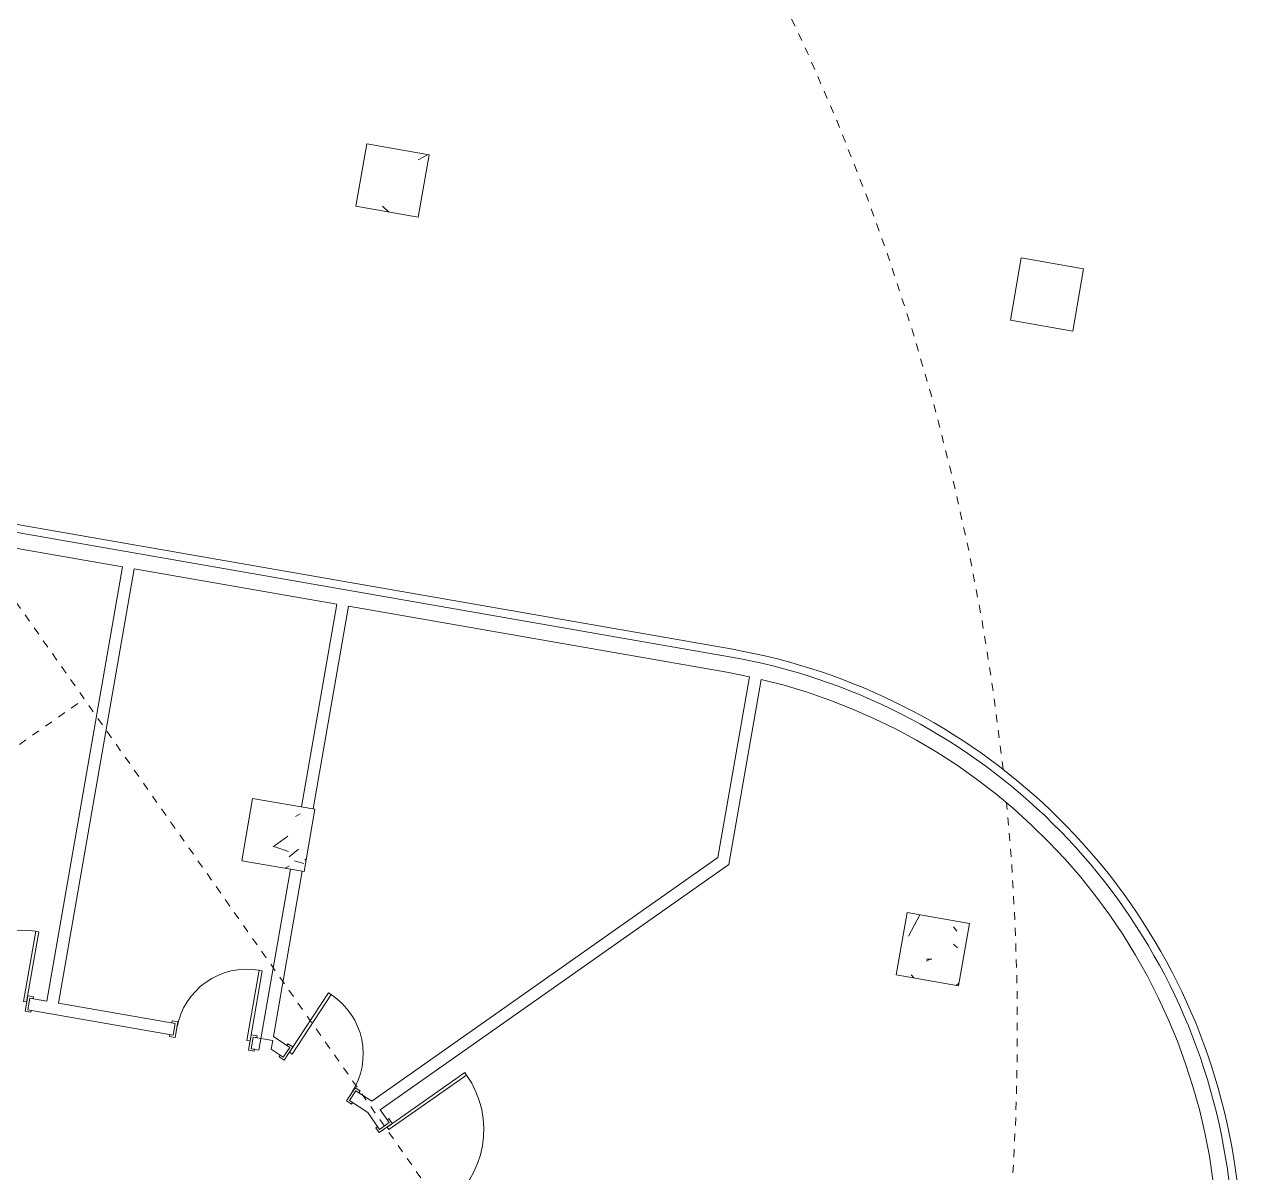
# Model space of a CAD drawing. Extents: x 274235 to 276654, y 142848 to 144425.
# Drawn here: x 276133.65 to 276149.04, y 143090.5 to 143105.01 of the extents above; entities that cross this region are included whole.
import ezdxf

# ---------------------------------------------------------------- set-up
doc = ezdxf.new("R2010")
doc.units = 0
doc.header["$LTSCALE"] = 1.5
doc.linetypes.add('ACM-G-CENTER', pattern=[50.800000000000004, 31.75, -6.350000000000001, 6.350000000000001, -6.350000000000001])
doc.linetypes.add('Hidden 1_32_', pattern=[1.3890625, 0.7937500000000002, -0.5953125])
doc.layers.get('0').update_dxf_attribs({"linetype": 'CONTINUOUS', "lineweight": 0})
for name, color, linetype, lineweight in [('_ACM-A-DETL', 7, 'CONTINUOUS', 5), ('_ACM-A-DOOR', 1, 'CONTINUOUS', 5), ('_ACM-A-GRID', 3, 'CONTINUOUS', 5), ('_ACM-A-WALL-FULL', 6, 'CONTINUOUS', 13), ('_ACM-S-STRU-CLOS', 5, 'CONTINUOUS', 5)]:
    doc.layers.add(name, color=color, linetype=linetype, lineweight=lineweight)

# ---------------------------------------------------------------- blocks, each defined once
blk = doc.blocks.new('M_Concrete-Rectangular-Column - 800 x 800mm-V28-B1_Working')
at = {"layer": '_ACM-A-DETL', "color": 250}
for p, q in [((400.0000000000002, 400.0000000000002), (-399.9999999999999, 400.0000000000002)), ((-399.9999999999999, 400.0000000000002), (-399.9999999999999, -399.9999999999999)), ((400.0000000000002, -399.9999999999999), (400.0000000000002, 400.0000000000002)), ((-399.9999999999999, -399.9999999999999), (400.0000000000002, -399.9999999999999))]:
    blk.add_line(p, q, dxfattribs=at)
blk = doc.blocks.new('M_Concrete-Rectangular-Column - 800 x 800mm-V29-B1_Working')
at = {"layer": '_ACM-S-STRU-CLOS'}
h = blk.add_hatch(dxfattribs=at)
h.set_pattern_fill('FP_17', color=256, style=0, pattern_type=2)
h.set_pattern_definition([(49.99999999999999, (-899404.1240000001, -671604.566), (3643.681986006824, -318.7812880006761), [381, -4191]), (355, (-899404.1240000001, -671604.566), (-704.8562580461121, 3821.135846227694), [304.8, -3352.8]), (100.451, (-899100.484, -671631.1309999999), (2938.852362929117, 3502.332152374178), [323.8, -3561.801]), (46.184, (-899404.1240000001, -670588.566), (5421.581919880712, -840.8554984886337), [571.5, -6286.5]), (96.636, (-898952.325, -670658.636), (4748.051319755933, 4948.551449789822), [485.7, -5342.701999999999]), (351.184, (-899404.1240000001, -670588.566), (4748.100788072627, 4948.506072045693), [457.2, -5029.2]), (21, (-898896.1240000001, -670842.566), (3032.287836333134, -2045.304476687058), [381, -4191]), (326, (-898896.1240000001, -670842.566), (1236.042244531653, 3683.761809559103), [304.8, -3352.8]), (71.45100000000001, (-898643.433, -671013.0079999999), (4268.342513760047, 1638.424823382678), [323.8, -3561.801]), (37.50000000000001, (-899404.1240000001, -671604.566), (61.77206501183639, 1691.100777463062), [167.64, -3144.52, 167.64, -6601.46]), (37.50000000000001, (-899404.1240000001, -671604.566), (61.77206501183639, 1691.100777463062), [-3479.8, -3235.96, 167.64, -3197.86]), (7.499999999999999, (-899404.1240000001, -671604.566), (1336.393250206115, 2003.61149636239), [167.64, -1772.92, 167.64, -4351.02]), (7.499999999999999, (-899404.1240000001, -671604.566), (1336.393250206115, 2003.61149636239), [-2108.2, -3068.32, 167.64, -1115.06]), (327.5, (-900536.964, -671604.566), (2711.817807077548, -114.578640950727), [167.64, -1102.36, -9220.2]), (327.5, (-900536.964, -671604.566), (2711.817807077548, -114.578640950727), [-1270, 167.64, -3794.76, -5257.8]), (327.5, (-900536.964, -671604.566), (2711.817807077548, -114.578640950727), [-5232.4, 167.64, -5090.16]), (317.5, (-901044.964, -671604.566), (2962.585592803855, 508.5334453662156), [167.64, -1483.36, 167.64, -6197.6]), (317.5, (-901044.964, -671604.566), (2962.585592803855, 508.5334453662156), [-1818.64, -2463.8, 167.64, -3566.16])])
h.paths.add_polyline_path([(400.00000000081, -399.9999999992853), (400.00000000081, 400.0000000007061), (-399.9999999991467, 400.0000000007061), (-399.9999999991467, -399.9999999992853)])
at = {"layer": '_ACM-A-DETL', "color": 250}
for p, q in [((400.0000000000002, 400.0000000000002), (-399.9999999999999, 400.0000000000002)), ((-399.9999999999999, 400.0000000000002), (-399.9999999999999, -399.9999999999999)), ((400.0000000000002, -399.9999999999999), (400.0000000000002, 400.0000000000002)), ((-399.9999999999999, -399.9999999999999), (400.0000000000002, -399.9999999999999))]:
    blk.add_line(p, q, dxfattribs=at)
blk = doc.blocks.new('M_Concrete-Rectangular-Column - 800 x 800mm-V39-B1_Working')
at = {"layer": '_ACM-S-STRU-CLOS'}
h = blk.add_hatch(dxfattribs=at)
h.set_pattern_fill('FP_24', color=256, style=0, pattern_type=2)
h.set_pattern_definition([(49.99999999999999, (-891004.1240000001, -680004.566), (3643.681986006824, -318.7812880006761), [381, -4191]), (355, (-891004.1240000001, -680004.566), (-704.8562580461121, 3821.135846227694), [304.8, -3352.8]), (100.451, (-890700.484, -680031.1309999999), (2938.852362929117, 3502.332152374178), [323.8, -3561.801]), (46.184, (-891004.1240000001, -678988.566), (5421.581919880712, -840.8554984886337), [571.5, -6286.5]), (96.636, (-890552.325, -679058.6359999999), (4748.051319755933, 4948.551449789822), [485.7, -5342.701999999999]), (351.184, (-891004.1240000001, -678988.566), (4748.100788072627, 4948.506072045693), [457.2, -5029.2]), (21, (-890496.1240000001, -679242.566), (3032.287836333134, -2045.304476687058), [381, -4191]), (326, (-890496.1240000001, -679242.566), (1236.042244531653, 3683.761809559103), [304.8, -3352.8]), (71.45100000000001, (-890243.433, -679413.0079999999), (4268.342513760047, 1638.424823382678), [323.8, -3561.801]), (37.50000000000001, (-891004.1240000001, -680004.566), (61.77206501183639, 1691.100777463062), [167.64, -3144.52, 167.64, -6601.46]), (37.50000000000001, (-891004.1240000001, -680004.566), (61.77206501183639, 1691.100777463062), [-3479.8, -3235.96, 167.64, -3197.86]), (7.499999999999999, (-891004.1240000001, -680004.566), (1336.393250206115, 2003.61149636239), [167.64, -1772.92, 167.64, -4351.02]), (7.499999999999999, (-891004.1240000001, -680004.566), (1336.393250206115, 2003.61149636239), [-2108.2, -3068.32, 167.64, -1115.06]), (327.5, (-892136.964, -680004.566), (2711.817807077548, -114.578640950727), [167.64, -1102.36, -9220.2]), (327.5, (-892136.964, -680004.566), (2711.817807077548, -114.578640950727), [-1270, 167.64, -3794.76, -5257.8]), (327.5, (-892136.964, -680004.566), (2711.817807077548, -114.578640950727), [-5232.4, 167.64, -5090.16]), (317.5, (-892644.964, -680004.566), (2962.585592803855, 508.5334453662156), [167.64, -1483.36, 167.64, -6197.6]), (317.5, (-892644.964, -680004.566), (2962.585592803855, 508.5334453662156), [-1818.64, -2463.8, 167.64, -3566.16])])
h.paths.add_polyline_path([(400.0000000009486, -399.99999999932), (400.0000000009486, 400.0000000006714), (-399.9999999990774, 400.0000000006714), (-399.9999999990774, -399.99999999932)])
at = {"layer": '_ACM-A-DETL', "color": 250}
for p, q in [((400.0000000000002, 400.0000000000002), (-399.9999999999999, 400.0000000000002)), ((-399.9999999999999, 400.0000000000002), (-399.9999999999999, -399.9999999999999)), ((400.0000000000002, -399.9999999999999), (400.0000000000002, 400.0000000000002)), ((-399.9999999999999, -399.9999999999999), (400.0000000000002, -399.9999999999999))]:
    blk.add_line(p, q, dxfattribs=at)
blk = doc.blocks.new('M_Concrete-Rectangular-Column - 800 x 800mm-V40-B1_Working')
at = {"layer": '_ACM-A-DETL', "color": 250}
for p, q in [((400.0000000000002, 400.0000000000002), (-399.9999999999999, 400.0000000000002)), ((-399.9999999999999, 400.0000000000002), (-399.9999999999999, -399.9999999999999)), ((400.0000000000002, -399.9999999999999), (400.0000000000002, 400.0000000000002)), ((-399.9999999999999, -399.9999999999999), (400.0000000000002, -399.9999999999999))]:
    blk.add_line(p, q, dxfattribs=at)
blk = doc.blocks.new('BASEMENT20250512')
at = {"layer": '_ACM-S-STRU-CLOS'}
for name, p in [('M_Concrete-Rectangular-Column - 800 x 800mm-V39-B1_Working', (891004.123838359, 680004.5655484797)), ('M_Concrete-Rectangular-Column - 800 x 800mm-V40-B1_Working', (899404.1238085813, 680004.5655484797)), ('M_Concrete-Rectangular-Column - 800 x 800mm-V28-B1_Working', (891004.123838359, 671604.5655782577)), ('M_Concrete-Rectangular-Column - 800 x 800mm-V29-B1_Working', (899404.1238085813, 671604.5655782577))]:
    blk.add_blockref(name, p, dxfattribs=at)
blk = doc.blocks.new('M_Concrete-Rectangular-Column - 800 x 800mm-V2-F5_Working')
at = {"layer": '_ACM-S-STRU-CLOS'}
h = blk.add_hatch(dxfattribs=at)
h.set_pattern_fill('FP_3', color=256, style=0, pattern_type=2)
h.set_pattern_definition([(49.99999999999999, (-891004.1240000001, -671604.566), (1457.47235942743, -127.5124112941153), [152.4, -1676.4]), (355, (-891004.1240000001, -671604.566), (-281.9423214106538, 1528.454121820989), [121.92, -1341.12]), (100.451, (-890882.668, -671615.192), (1175.54117813264, 1400.932700546505), [129.52, -1424.721]), (46.184, (-891004.1240000001, -671198.166), (2168.632479325518, -336.3419224575734), [228.6, -2514.6]), (96.636, (-890823.4040000001, -671226.194), (1899.220703450187, 1979.420801688256), [194.28, -2137.081]), (351.184, (-891004.1240000001, -671198.166), (1899.240117591927, 1979.402459470636), [182.88, -2011.68]), (21, (-890800.9240000001, -671299.766), (1212.914804469988, -818.1214889162425), [152.4, -1676.4]), (326, (-890800.9240000001, -671299.766), (494.4169517815951, 1473.504446177546), [121.92, -1341.12]), (71.45100000000001, (-890699.848, -671367.942), (1707.337131491297, 655.3696761195706), [129.52, -1424.721]), (37.50000000000001, (-891004.1240000001, -671604.566), (24.70938685064226, 676.4402371484604), [67.056, -1257.808, 67.056, -2640.584]), (37.50000000000001, (-891004.1240000001, -671604.566), (24.70938685064226, 676.4402371484604), [-1391.92, -1294.384, 67.056, -1279.144]), (7.499999999999999, (-891004.1240000001, -671604.566), (534.5577488708675, 801.4442541774883), [67.056, -709.168, 67.056, -1740.408]), (7.499999999999999, (-891004.1240000001, -671604.566), (534.5577488708675, 801.4442541774883), [-843.28, -1227.328, 67.056, -446.024]), (327.5, (-891457.26, -671604.566), (1084.727506429152, -45.83122648363428), [67.056, -440.944, 67.056, -3621.024]), (327.5, (-891457.26, -671604.566), (1084.727506429152, -45.83122648363428), [-575.056, -1517.904, 67.056, -2036.064]), (317.5, (-891660.46, -671604.566), (1185.034654813092, 203.4135379393795), [67.056, -593.344, 67.056, -2479.04]), (317.5, (-891660.46, -671604.566), (1185.034654813092, 203.4135379393795), [-727.456, -985.52, 67.056, -1426.464])])
h.paths.add_polyline_path([(400.0000000010872, -399.9999999991814), (400.0000000010872, 400.00000000081), (-399.9999999989388, 400.0000000008446), (-399.9999999989388, -399.9999999991467)])
at = {"layer": '_ACM-A-DETL'}
for p, q in [((400.0000000000002, 400.0000000000002), (-399.9999999999999, 400.0000000000002)), ((-399.9999999999999, 400.0000000000002), (-399.9999999999999, -399.9999999999999)), ((400.0000000000002, -399.9999999999999), (400.0000000000002, 400.0000000000002)), ((-399.9999999999999, -399.9999999999999), (400.0000000000002, -399.9999999999999))]:
    blk.add_line(p, q, dxfattribs=at)
blk = doc.blocks.new('M_Concrete-Rectangular-Column - 800 x 800mm-V3-F5_Working')
at = {"layer": '_ACM-S-STRU-CLOS'}
h = blk.add_hatch(dxfattribs=at)
h.set_pattern_fill('FP_4', color=256, style=0, pattern_type=2)
h.set_pattern_definition([(49.99999999999999, (-899404.1240000001, -671604.566), (1457.47235942743, -127.5124112941153), [152.4, -1676.4]), (355, (-899404.1240000001, -671604.566), (-281.9423214106538, 1528.454121820989), [121.92, -1341.12]), (100.451, (-899282.668, -671615.192), (1175.54117813264, 1400.932700546505), [129.52, -1424.721]), (46.184, (-899404.1240000001, -671198.166), (2168.632479325518, -336.3419224575734), [228.6, -2514.6]), (96.636, (-899223.4040000001, -671226.194), (1899.220703450187, 1979.420801688256), [194.28, -2137.081]), (351.184, (-899404.1240000001, -671198.166), (1899.240117591927, 1979.402459470636), [182.88, -2011.68]), (21, (-899200.9240000001, -671299.766), (1212.914804469988, -818.1214889162425), [152.4, -1676.4]), (326, (-899200.9240000001, -671299.766), (494.4169517815951, 1473.504446177546), [121.92, -1341.12]), (71.45100000000001, (-899099.848, -671367.942), (1707.337131491297, 655.3696761195706), [129.52, -1424.721]), (37.50000000000001, (-899404.1240000001, -671604.566), (24.70938685064226, 676.4402371484604), [67.056, -1257.808, 67.056, -2640.584]), (37.50000000000001, (-899404.1240000001, -671604.566), (24.70938685064226, 676.4402371484604), [-1391.92, -1294.384, 67.056, -1279.144]), (7.499999999999999, (-899404.1240000001, -671604.566), (534.5577488708675, 801.4442541774883), [67.056, -709.168, 67.056, -1740.408]), (7.499999999999999, (-899404.1240000001, -671604.566), (534.5577488708675, 801.4442541774883), [-843.28, -1227.328, 67.056, -446.024]), (327.5, (-899857.26, -671604.566), (1084.727506429152, -45.83122648363428), [67.056, -440.944, 67.056, -3621.024]), (327.5, (-899857.26, -671604.566), (1084.727506429152, -45.83122648363428), [-575.056, -1517.904, 67.056, -2036.064]), (317.5, (-900060.46, -671604.566), (1185.034654813092, 203.4135379393795), [67.056, -593.344, 67.056, -2479.04]), (317.5, (-900060.46, -671604.566), (1185.034654813092, 203.4135379393795), [-727.456, -985.52, 67.056, -1426.464])])
h.paths.add_polyline_path([(400.0000000010872, -399.9999999991467), (400.0000000010872, 400.0000000008446), (-399.9999999988695, 400.0000000008793), (-399.9999999988695, -399.999999999112)])
at = {"layer": '_ACM-A-DETL'}
for p, q in [((400.0000000000002, 400.0000000000002), (-399.9999999999999, 400.0000000000002)), ((-399.9999999999999, 400.0000000000002), (-399.9999999999999, -399.9999999999999)), ((400.0000000000002, -399.9999999999999), (400.0000000000002, 400.0000000000002)), ((-399.9999999999999, -399.9999999999999), (400.0000000000002, -399.9999999999999))]:
    blk.add_line(p, q, dxfattribs=at)
blk = doc.blocks.new('ACM_Door-Regular-Single - 1323_1200_ S-2217205-F5_Working')
at = {"layer": '_ACM-A-DOOR'}
for p, q in [((-695.0000000000084, 99.99999999999999), (-620.0000000000083, 99.99999999999999)), ((-695.0000000000084, 74.99999999999999), (-695.0000000000084, 99.99999999999999)), ((-650.00000000001, 74.99999999999999), (-695.0000000000084, 74.99999999999999)), ((-650.0000000000095, -74.99999999999999), (-650.0000000000095, 74.99999999999999)), ((-620.0000000000083, 99.99999999999999), (-620.0000000000093, -99.99999999999999)), ((619.9999999999918, 99.99999999999999), (694.9999999999918, 99.99999999999999)), ((619.9999999999898, -99.99999999999999), (619.9999999999918, 99.99999999999999)), ((649.9999999999901, 74.99999999999999), (649.9999999999901, -74.99999999999999)), ((694.9999999999918, 74.99999999999999), (649.9999999999901, 74.99999999999999)), ((694.9999999999918, 99.99999999999999), (694.9999999999918, 74.99999999999999)), ((-695.0000000000056, -74.99999999999999), (-650.0000000000095, -74.99999999999999)), ((-695.0000000000056, -99.99999999999999), (-695.0000000000056, -74.99999999999999)), ((-620.0000000000093, -99.99999999999999), (-695.0000000000056, -99.99999999999999)), ((579.9999999999928, -1220), (579.9999999999928, -20.00000000000209)), ((579.9999999999928, -20.00000000000209), (619.9999999999918, -20.00000000000209)), ((619.9999999999918, -20.00000000000209), (619.9999999999918, -1219.428454762872)), ((694.9999999999933, -99.99999999999999), (619.9999999999898, -99.99999999999999)), ((649.9999999999906, -74.99999999999999), (694.9999999999936, -74.99999999999999)), ((694.9999999999936, -74.99999999999999), (694.9999999999936, -99.99999999999999)), ((579.9999999999928, -1220), (619.9999999999918, -1219.428454762872))]:
    blk.add_line(p, q, dxfattribs=at)
blk.add_arc((579.9999999999928, -20.00000000000006), 1200.000000000001, 180.0000000000001, 269.9999999999997, dxfattribs=at)
blk = doc.blocks.new('ACM_Door-Regular-Single - 1023_900_ S-2207756-F5_Working')
at = {"layer": '_ACM-A-DOOR'}
for p, q in [((429.9999999999928, 920.0000000000001), (469.9999999999918, 919.4284547628718)), ((429.9999999999928, 920.0000000000001), (429.9999999999928, 20.00000000000209)), ((469.9999999999918, 20.00000000000209), (469.9999999999918, 919.4284547628718)), ((-470.0000000000093, 99.99999999999999), (-545.0000000000053, 99.99999999999999)), ((-545.0000000000053, 99.99999999999999), (-545.0000000000053, 74.99999999999999)), ((-545.0000000000053, 74.99999999999999), (-500.0000000000093, 74.99999999999999)), ((-500.0000000000093, 74.99999999999999), (-500.0000000000093, -74.99999999999999)), ((-470.0000000000084, -99.99999999999999), (-470.0000000000084, 99.99999999999999)), ((429.9999999999928, 20.00000000000209), (469.9999999999918, 20.00000000000209)), ((544.9999999999936, 99.99999999999999), (469.9999999999897, 99.99999999999999)), ((469.9999999999897, 99.99999999999999), (469.9999999999918, -99.99999999999999)), ((499.9999999999903, -74.99999999999999), (499.9999999999903, 74.99999999999999)), ((499.9999999999908, 74.99999999999999), (544.9999999999937, 74.99999999999999)), ((544.9999999999937, 74.99999999999999), (544.9999999999937, 99.99999999999999)), ((-500.0000000000098, -74.99999999999999), (-545.0000000000083, -74.99999999999999)), ((-545.0000000000083, -74.99999999999999), (-545.0000000000083, -99.99999999999999)), ((-545.0000000000083, -99.99999999999999), (-470.0000000000084, -99.99999999999999)), ((469.9999999999918, -99.99999999999999), (544.9999999999918, -99.99999999999999)), ((544.9999999999918, -74.99999999999999), (499.9999999999903, -74.99999999999999)), ((544.9999999999918, -99.99999999999999), (544.9999999999918, -74.99999999999999))]:
    blk.add_line(p, q, dxfattribs=at)
blk.add_arc((429.9999999999928, 20.00000000000006), 899.9999999999992, 89.99999999999994, 179.9999999999998, dxfattribs=at)
blk = doc.blocks.new('ACM_Door-Regular-Single - 1023_900_ S-3845589-F5_Working')
at = {"layer": '_ACM-A-DOOR'}
for p, q in [((-545.0000000000083, 99.99999999999999), (-470.0000000000084, 99.99999999999999)), ((-545.0000000000083, 74.99999999999999), (-545.0000000000083, 99.99999999999999)), ((-500.0000000000098, 74.99999999999999), (-545.0000000000083, 74.99999999999999)), ((-500.0000000000093, -74.99999999999999), (-500.0000000000093, 74.99999999999999)), ((-470.0000000000084, 99.99999999999999), (-470.0000000000084, -99.99999999999999)), ((469.9999999999918, 99.99999999999999), (544.9999999999918, 99.99999999999999)), ((469.9999999999897, -99.99999999999999), (469.9999999999918, 99.99999999999999)), ((499.9999999999903, 74.99999999999999), (499.9999999999903, -74.99999999999999)), ((544.9999999999918, 74.99999999999999), (499.9999999999903, 74.99999999999999)), ((544.9999999999918, 99.99999999999999), (544.9999999999918, 74.99999999999999)), ((-545.0000000000053, -74.99999999999999), (-500.0000000000093, -74.99999999999999)), ((-545.0000000000053, -99.99999999999999), (-545.0000000000053, -74.99999999999999)), ((-470.0000000000093, -99.99999999999999), (-545.0000000000053, -99.99999999999999)), ((429.9999999999928, -920.0000000000001), (429.9999999999928, -20.00000000000209)), ((429.9999999999928, -20.00000000000209), (469.9999999999918, -20.00000000000209)), ((469.9999999999918, -20.00000000000209), (469.9999999999918, -919.4284547628718)), ((544.9999999999936, -99.99999999999999), (469.9999999999897, -99.99999999999999)), ((499.9999999999908, -74.99999999999999), (544.9999999999937, -74.99999999999999)), ((544.9999999999937, -74.99999999999999), (544.9999999999937, -99.99999999999999)), ((429.9999999999928, -920.0000000000001), (469.9999999999918, -919.4284547628718))]:
    blk.add_line(p, q, dxfattribs=at)
blk.add_arc((429.9999999999928, -20.00000000000006), 900.0000000000008, 180.0000000000001, 269.9999999999997, dxfattribs=at)
blk = doc.blocks.new('5f0512')
at = {"layer": '_ACM-A-DETL', "linetype": 'Hidden 1_32_'}
for radius, start, end in [(30000, 16.1690758903153, 45), (29999.99999999994, 351.1303545506792, 15.35939401312857)]:
    blk.add_arc((-129126.9536411413, -64761.59144460852), radius, start, end, dxfattribs=at)
at = {"layer": '_ACM-A-GRID', "linetype": 'ACM-G-CENTER'}
for p, q in [((-102155.9303228372, -67285.28118718369), (-122520.6056210117, -46920.60588901304)), ((-165371.2764325532, -110984.4801361597), (-111914.0039246064, -57527.20762820297))]:
    blk.add_line(p, q, dxfattribs=at)
at = {"layer": '_ACM-A-WALL-FULL', "lineweight": 18}
for p, q in [((-103968.9245329362, -55499.99979155452), (-127823.5493247691, -55499.99979155452)), ((-114324.999612888, -55799.99979155452), (-111724.9996128876, -55799.99979155452)), ((-111724.9996128876, -55799.99979155452), (-111724.9996128879, -61370.60585084755)), ((-111574.9996128877, -55799.99979155452), (-108974.9996128876, -55799.99979155452)), ((-111574.9996128879, -61370.60585084755), (-111574.9996128877, -55799.99979155452)), ((-108974.9996128876, -55799.99979155452), (-108974.9996128876, -58399.99979155639)), ((-108824.9996128877, -55799.99979155452), (-103968.9245329362, -55799.99979155452)), ((-108824.9996128877, -58399.99979155639), (-108824.9996128877, -55799.99979155452)), ((-103674.9996128876, -55805.76146191929), (-103674.9996128876, -58127.03808131744)), ((-103524.9996128877, -58189.17011567345), (-103524.9996128877, -55813.14927445713)), ((-103674.9996128875, -58127.03808131744), (-107458.591756213, -61910.63022464281)), ((-107335.4874950285, -61999.65799781436), (-103524.9996128877, -58189.17011567345)), ((-108974.9996128876, -59199.99979155639), (-108974.9996128876, -61520.60585084744)), ((-108824.9996128877, -61321.27570857806), (-108824.9996128877, -59199.99979155639)), ((-111724.9996128879, -61370.60585084755), (-111943.3688900102, -61370.60585084755)), ((-111943.3688900102, -61370.60585084755), (-111943.3688900102, -61520.60585084744)), ((-110074.9996128876, -61370.60585084755), (-111574.9996128879, -61370.60585084755)), ((-110074.9996128876, -61520.60585084744), (-110074.9996128876, -61370.60585084755)), ((-109074.9996128877, -61370.60585084755), (-109074.9996128877, -61520.60585084744)), ((-109074.9996128877, -61370.60585084755), (-108824.9996128877, -61370.60585084755)), ((-108596.6965722159, -61419.74662075413), (-108824.9996128876, -61321.27570857806)), ((-108824.9996128876, -61370.60585084755), (-108824.9996128876, -61484.63349685119)), ((-111943.3688900102, -61520.60585084744), (-110074.9996128876, -61520.60585084744)), ((-109074.9996128877, -61520.60585084744), (-108974.9996128876, -61520.60585084744)), ((-108824.9996128876, -61484.63349685119), (-108656.1037523862, -61557.48110062117)), ((-108656.1037523862, -61557.48110062117), (-108596.6965722159, -61419.74662075413)), ((-107678.4667064361, -61815.79448855529), (-107737.8738866064, -61953.52896842232)), ((-107458.591756213, -61910.63022464281), (-107678.4667064361, -61815.79448855529)), ((-107737.8738866064, -61953.52896842232), (-107484.4369988142, -62062.84052838443)), ((-107194.0661387913, -62141.0793540515), (-107335.4874950285, -61999.65799781436)), ((-107484.4369988142, -62062.84052838467), (-107300.1321559693, -62247.14537122962)), ((-107300.1321559693, -62247.14537122962), (-107194.0661387913, -62141.0793540515))]:
    blk.add_line(p, q, dxfattribs=at)
at = {"layer": '_ACM-A-WALL-FULL'}
blk.add_line((-103968.9245329362, -55599.99979155464), (-127823.5493247691, -55599.99979155464), dxfattribs=at)
at = {"layer": '_ACM-A-WALL-FULL', "lineweight": 18, "flags": 128}
for points in [[(-103968.9245329362, -55799.99979155441), (-103821.9179691433, -55801.44065861427), (-103674.9966815298, -55805.76158002298)], [(-103525.0013907766, -55813.14964177529), (-103223.7397098294, -55837.1116388744), (-102923.6888752362, -55873.19143130491), (-102625.3351717511, -55921.33001790894), (-102329.1630314551, -55981.44923708937), (-102035.653344283, -56053.45147451945), (-101745.2826772133, -56137.21982163517), (-101458.5225004781, -56232.61826545664), (-101175.838422047, -56339.4919094271), (-100897.6894316296, -56457.66722491442), (-100624.5271554242, -56586.95233296358), (-100356.7951228219, -56727.13731584512), (-100094.9280462574, -56877.99455789092), (-99839.35111537541, -57039.27911506873), (-99590.4793066592, -57210.72911268892), (-99348.71670964197, -57392.0661706028), (-99114.45587079343, -57582.9958552015), (-98888.07715615095, -57783.20815747802), (-98669.94813372579, -57992.37799637998), (-98460.42297668883, -58210.16574663494), (-98259.8418883069, -58436.21779019036), (-98068.53054955951, -58670.16709037265), (-97886.79959033604, -58911.63378783478), (-97714.94408507075, -59160.22581732401), (-97553.24307363364, -59415.5395442663), (-97401.9591082579, -59677.16042013862), (-97261.33782723616, -59944.66365555883), (-97131.60755608045, -60217.61491000582), (-97012.9789367906, -60495.57099704689), (-96905.64458583773, -60778.08060392796), (-96809.77878141252, -61064.68502435915)]]:
    blk.add_lwpolyline(points, dxfattribs=at)
at = {"layer": '_ACM-A-WALL-FULL', "lineweight": 18}
blk.add_arc((-103968.9245329362, -63299.99979155441), 7800.000000000103, 315, 90, dxfattribs=at)
at = {"layer": '_ACM-A-WALL-FULL'}
blk.add_arc((-103968.9245329362, -63299.99979155441), 7699.999999999973, 315, 90, dxfattribs=at)
at = {"layer": '_ACM-A-DOOR'}
for p in [(-112443.3688900102, -61445.60585084755), (-109574.9996128876, -61445.60585084755)]:
    blk.add_blockref('ACM_Door-Regular-Single - 1023_900_ S-2207756-F5_Working', p, dxfattribs=at)
for name, p, rotation in [('ACM_Door-Regular-Single - 1023_900_ S-3845589-F5_Working', (-108167.2852294112, -61686.63779458823), 156.6686570703435), ('ACM_Door-Regular-Single - 1323_1200_ S-2217205-F5_Working', (-106787.4797396089, -62653.7317704116), 135.0000000000036)]:
    blk.add_blockref(name, p, dxfattribs=dict(at, rotation=rotation))
at = {"layer": '_ACM-S-STRU-CLOS'}
for name, p in [('M_Concrete-Rectangular-Column - 800 x 800mm-V2-F5_Working', (-109199.9996128877, -58799.99979155639)), ('M_Concrete-Rectangular-Column - 800 x 800mm-V3-F5_Working', (-100799.9996426655, -58799.99979155639))]:
    blk.add_blockref(name, p, dxfattribs=at)

msp = doc.modelspace()

# ---------------------------------------------------------------- block references
at = {"xscale": 0.0009999999999999994, "yscale": 0.001, "zscale": 0.001, "rotation": 350.1075696352769}
msp.add_blockref('BASEMENT20250512', (275143.7222229671, 142586.2208173259), dxfattribs=at)

# ---------------------------------------------------------------- next in the draw order: block references
msp.add_blockref('5f0512', (276254.5380815538, 143133.931731411), dxfattribs=at)

doc.saveas('drawing.dxf')
